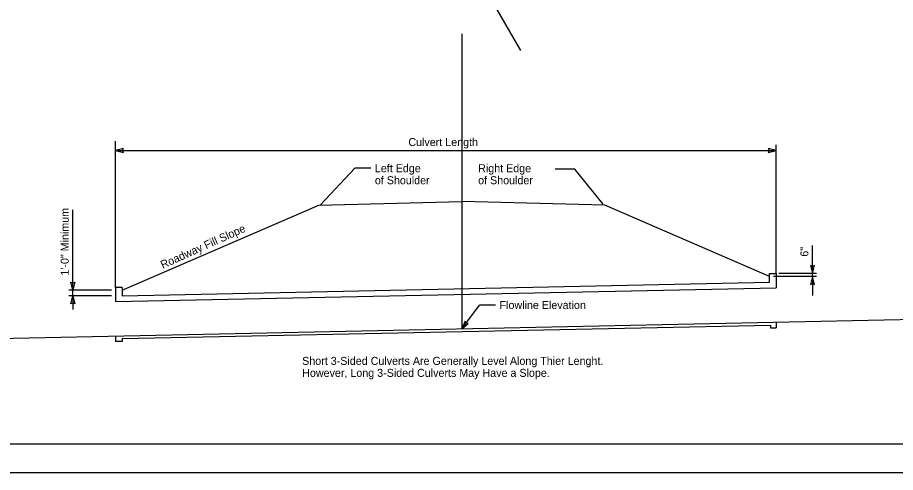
# Model space of a CAD drawing. Extents: x 491 to 818, y 1145 to 1233.
# Drawn here: x 705.3 to 766.7, y 1144.9 to 1176.8 of the extents above; entities that cross this region are included whole.
import ezdxf

# ---------------------------------------------------------------- set-up
doc = ezdxf.new("R2010")
doc.units = 0
for name, color, linetype in [('01-Slab', 7, 'Continuous'), ('03-Dimensions', 7, 'Continuous'), ('06-CenterLine', 7, 'Continuous'), ('10-Sheet Border', 7, 'Continuous'), ('11-Sheet Trim', 7, 'Continuous'), ('Level 3', 7, 'Continuous')]:
    doc.layers.add(name, color=color, linetype=linetype)

# ---------------------------------------------------------------- blocks, each defined once
blk = doc.blocks.new('ARHEAD')
at = {"layer": 'Level 3'}
blk.add_lwpolyline([(0, 0), (-0.133, 0.033), (-0.117, 0), (-0.133, -0.033)], close=True, dxfattribs=at)

msp = doc.modelspace()

# ---------------------------------------------------------------- linework, layer by layer
at = {"layer": '01-Slab'}
for p, q in [((712.593, 1157.658), (726.346, 1163.613)), ((726.346, 1163.613), (736.346, 1163.869)), ((746.346, 1163.613), (736.346, 1163.869)), ((757.858, 1158.629), (746.346, 1163.613)), ((757.858, 1158.829), (758.319, 1158.829)), ((757.858, 1158.219), (757.858, 1158.829)), ((758.319, 1158.829), (758.319, 1157.829)), ((712.132, 1157.858), (712.132, 1156.858)), ((712.593, 1157.858), (712.132, 1157.858)), ((712.593, 1157.268), (757.858, 1158.219)), ((712.593, 1157.858), (712.593, 1157.268)), ((712.132, 1156.858), (758.319, 1157.829)), ((703.066, 1154.267), (783.048, 1155.948)), ((758.319, 1155.428), (758.319, 1155.028)), ((712.593, 1154.267), (757.919, 1155.22)), ((757.919, 1155.22), (757.919, 1155.028)), ((757.919, 1155.028), (758.319, 1155.028)), ((712.132, 1154.458), (712.132, 1154.058)), ((712.593, 1154.267), (712.593, 1154.058)), ((712.593, 1154.058), (712.132, 1154.058))]:
    msp.add_line(p, q, dxfattribs=at)
at = {"layer": '03-Dimensions'}
for p, q in [((712.132, 1157.858), (712.132, 1168.101)), ((758.319, 1158.829), (758.319, 1167.826)), ((712.132, 1167.437), (758.319, 1167.437)), ((728.862, 1166.199), (726.45, 1163.636)), ((729.982, 1166.199), (728.862, 1166.199)), ((744.254, 1166.145), (742.862, 1166.145)), ((746.225, 1163.675), (744.254, 1166.145)), ((709.132, 1157.858), (709.132, 1163.292)), ((760.858, 1158.829), (760.858, 1160.781)), ((761.138, 1158.629), (758.138, 1158.629)), ((761.138, 1158.829), (758.52, 1158.829)), ((760.858, 1158.629), (760.858, 1158.829)), ((760.858, 1158.629), (760.858, 1158.829)), ((760.858, 1158.629), (760.858, 1157.289)), ((711.852, 1157.658), (708.852, 1157.658)), ((711.852, 1157.268), (708.852, 1157.268)), ((709.132, 1157.268), (709.132, 1157.658)), ((709.132, 1157.268), (709.132, 1156.299)), ((736.346, 1154.966), (737.581, 1156.621)), ((738.701, 1156.621), (737.581, 1156.621))]:
    msp.add_line(p, q, dxfattribs=at)
for points in [[(760.858, 1158.829), (760.998, 1159.389), (760.858, 1159.319), (760.718, 1159.389)], [(760.858, 1158.629), (760.718, 1158.069), (760.858, 1158.139), (760.998, 1158.069)], [(709.132, 1157.658), (708.992, 1158.218), (709.132, 1158.148), (709.272, 1158.218)], [(709.132, 1157.268), (709.272, 1156.708), (709.132, 1156.778), (708.992, 1156.708)]]:
    msp.add_lwpolyline(points, close=True, dxfattribs=at)
at = {"layer": '06-CenterLine'}
for p, q in [((740.467, 1174.448), (708.549, 1229.733)), ((736.346, 1175.607), (736.346, 1154.966))]:
    msp.add_line(p, q, dxfattribs=at)
at = {"layer": '10-Sheet Border'}
msp.add_lwpolyline([(679.034, 1146.899), (816.034, 1146.899), (816.034, 1230.898), (679.034, 1230.898)], close=True, dxfattribs=at)
at = {"layer": '11-Sheet Trim'}
msp.add_lwpolyline([(674.034, 1144.899), (818.034, 1144.899), (818.034, 1232.898), (674.034, 1232.898)], close=True, dxfattribs=at)

# ---------------------------------------------------------------- block references
at = {"layer": '03-Dimensions'}
for p, xscale, yscale, rotation in [((712.132, 1167.437), 4.199991600000001, 4.199991600000001, 179.99888197364848), ((758.319, 1167.437), 4.199991600000001, 4.199991600000001, -0.0011180263515280467), ((736.346, 1154.966), 4.1999916, 4.1999916000000015, -126.73217674206288)]:
    msp.add_blockref('ARHEAD', p, dxfattribs=dict(at, xscale=xscale, yscale=yscale, rotation=rotation))

# ---------------------------------------------------------------- texts
for s, p in [('Culvert Length', (732.602, 1167.752)), ('Left Edge ', (730.262, 1165.919)), ('Right Edge ', (737.483, 1165.919)), ('of Shoulder', (730.262, 1165.079)), ('of Shoulder', (737.483, 1165.079)), ('Flowline Elevation', (738.981, 1156.341)), ('Short 3-Sided Culverts Are Generally Level Along Thier Lenght.  ', (725.178, 1152.431)), ('However, Long 3-Sided Culverts May Have a Slope.', (725.178, 1151.591))]:
    msp.add_text(s, height=0.56, dxfattribs=at).set_placement(p)
for s, rotation, p in [('1\'-0" Minimum', 90, (708.852, 1158.683)), ('Roadway Fill Slope', 24.25027, (715.428, 1159.153)), ('6"', 90, (760.578, 1160.008))]:
    msp.add_text(s, height=0.56, rotation=rotation, dxfattribs=at).set_placement(p)

doc.saveas('drawing.dxf')
